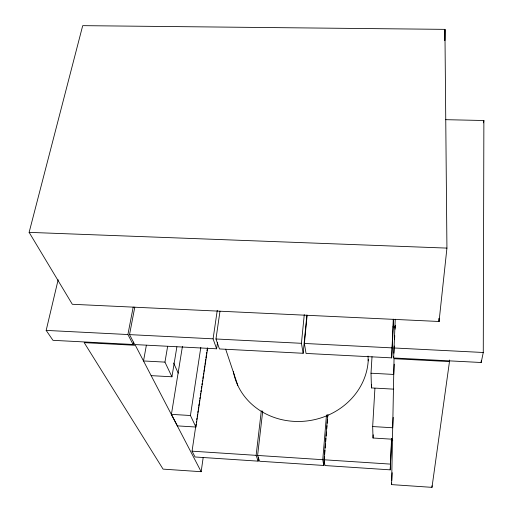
<?xml version="1.0" encoding="UTF-8"?>
<svg xmlns="http://www.w3.org/2000/svg" width="513" height="513" viewBox="0 0 513 513"><rect width="100%" height="100%" fill="white"/><g stroke="black" fill="none" stroke-linecap="round" stroke-linejoin="round"><path stroke-width="0.77" d="M395.254 319.227L393.631 357.971L481.188 362.505L483.272 352.489L483.874 120.51L445.771 119.683M481.188 362.505L481.194 360.902M444.861 40.553L444.925 29.363L82.708 25.65L29.126 232.363L72.314 304.28L439.051 321.484L446.932 248.1L444.925 29.363L444.7 40.565M307.101 315.559L304.376 343.454L306.043 353.431L391.663 357.869L393.279 319.131M327.679 415.043L324.004 459.776L324.966 465.548L390.22 469.85L391.554 438.506M449.478 361.594L431.984 487.35L391.599 484.612L394.042 358.715L449.478 361.594L449.51 360.011M439.115 318.278L439.051 321.484L439.134 318.278M431.984 487.35L432.023 485.753M391.599 484.612L391.675 483.028M391.791 480.643L392.169 472.704M394.24 364.172L393.734 374.439L371.002 373.214L372.015 356.682M390.22 469.85L391.733 438.756M393.215 417.37L392.708 427.765L372.669 426.553L374.92 388.29M391.663 357.869L393.618 319.522M393.631 357.971L393.715 356.368M393.875 353.175L394.228 345.98M394.548 339.593L394.747 335.598M395.068 329.205L395.266 325.21M392.483 439.224L373.028 438.019L373.214 434.819M393.452 389.136L371.457 387.911L371.649 384.718M262.739 410.964L257.597 455.448L259.591 461.238L323.761 465.464L322.773 459.699L326.48 414.972M323.761 465.464L324.479 456.711M324.671 454.319L324.998 450.337M325.197 447.952L325.524 443.969M325.717 441.578L325.979 438.391M326.178 436.005L326.505 432.023M326.762 428.836L327.025 425.655M327.223 423.263L327.55 419.281M327.743 416.896L327.942 414.504M219.987 311.237L215.967 338.984L219.436 348.949L303.157 353.284L306.902 315.008M303.157 353.284L301.426 343.306L304.273 314.623M196.043 424.315L192.048 451.171L195.043 456.98L258.148 461.142L258.603 457.166M258.148 461.142L256.128 455.352L261.303 410.875M483.547 122.825L483.874 120.51M134.797 307.114L129.532 334.617L134.714 344.563L216.608 348.802L217.518 342.479M201.16 471.704L135.361 345.3L84.19 342.646L163.076 469.126L201.16 471.704L203.18 457.545M216.608 348.802L213.087 338.837L217.268 310.314M196.28 422.731L196.511 421.154M196.748 419.57L196.986 417.992M197.216 416.415L197.569 414.042M197.806 412.465L198.044 410.881M198.274 409.303L198.512 407.726M198.749 406.142L199.102 403.776M199.333 402.192L199.57 400.615M199.807 399.031L200.038 397.453M200.275 395.876L200.628 393.503M200.865 391.926L201.096 390.342M201.333 388.764L201.686 386.392M201.923 384.814L202.154 383.23M202.391 381.653L202.629 380.075M202.859 378.491L203.212 376.125M203.449 374.541L203.687 372.964M203.917 371.386L204.155 369.802M204.392 368.225L204.745 365.852M204.976 364.275L205.213 362.691M205.45 361.114L205.681 359.536M205.918 357.952L206.271 355.586M206.508 354.002L206.739 352.425M206.976 350.841L207.329 348.474M182.423 346.455L171.413 414.357L177.408 425.88L195.915 427.028L207.694 347.82M195.915 427.028L190.438 415.511L200.814 347.423M151.155 375.638L171.938 376.792L176.882 346.852M171.938 376.792L164.955 362.12L167.642 346.333M146.372 345.236L143.518 360.96L164.955 362.12M58.149 279.745L46.17 330.404L52.967 340.324L133.117 344.48L133.566 342.12M133.117 344.48L127.904 334.534L133.194 307.037M29.126 232.363L446.932 248.1M392.907 326.89L395.286 326.999M46.17 330.404L127.904 334.534M129.532 334.617L213.087 338.837M215.967 338.984L301.426 343.306M304.376 343.454L391.81 347.872M393.817 347.968L483.272 352.489M171.413 414.357L190.438 415.511M391.156 440.603L392.753 440.699M192.048 451.171L256.128 455.352M257.597 455.448L322.773 459.699M324.004 459.776L390.303 464.098M173.606 363.012L178.255 373.169M225.669 349.199L237.82 385.462M368.033 356.08L368.206 360.863M371.002 373.214L371.457 387.911M372.669 426.553L373.028 438.019M368.283 359.318A68.126 61.926 -10.3 0 1 304.773 421.186A68.126 61.926 -10.3 0 1 233.338 371.431"/></g></svg>
